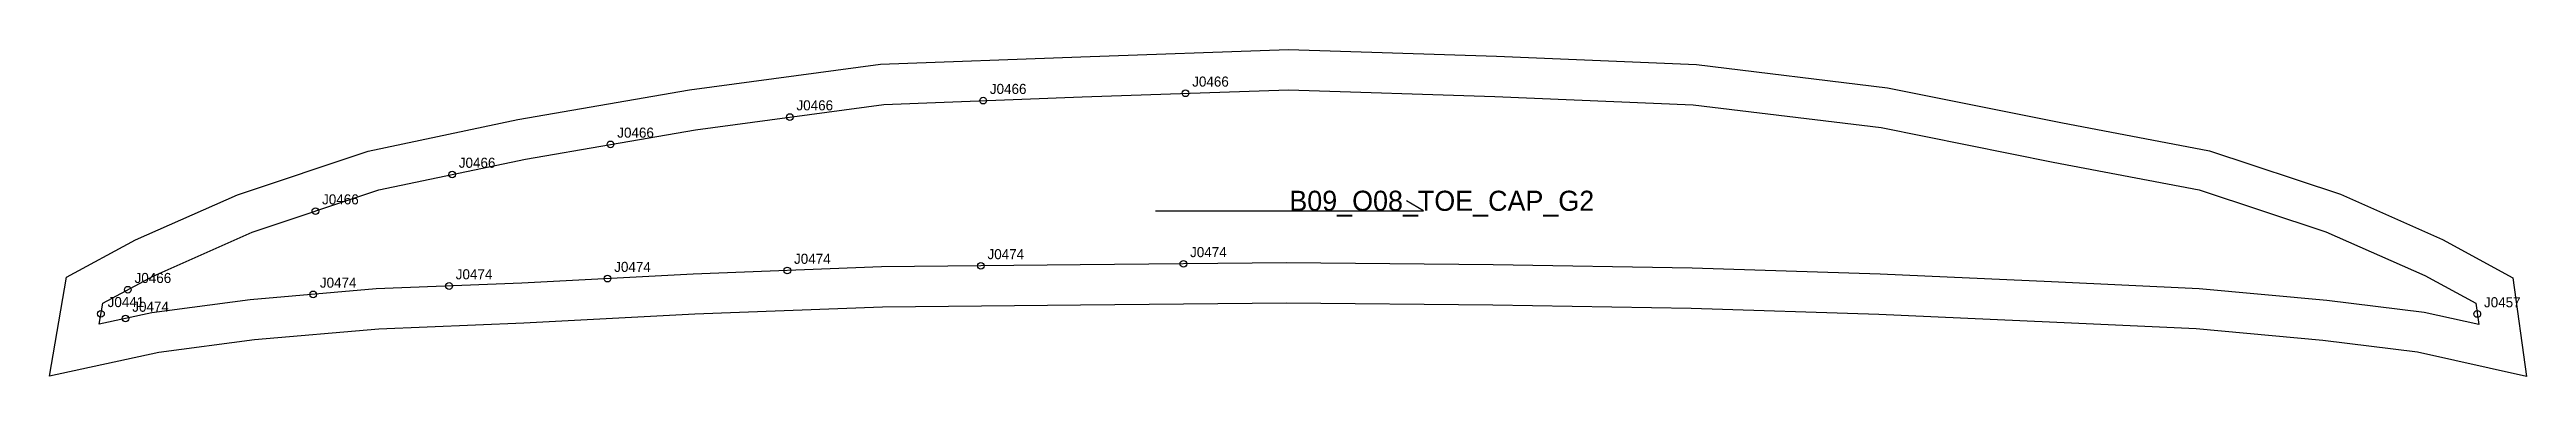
# Model space of a CAD drawing. Header units: millimetres. Extents: x -16 to 723, y -22 to 76.
import ezdxf

# ---------------------------------------------------------------- set-up
doc = ezdxf.new("R2010")
doc.units = ezdxf.units.MM
for name, color, linetype in [('CUT', 1, 'Continuous'), ('GRAIN', 3, 'Continuous'), ('LABEL', 7, 'Continuous'), ('NOTCH', 2, 'Continuous'), ('SEW', 5, 'Continuous')]:
    doc.layers.add(name, color=color, linetype=linetype)

msp = doc.modelspace()

# ---------------------------------------------------------------- linework, layer by layer
at = {"layer": 'CUT'}
msp.add_lwpolyline([(-10.85, 7.78), (9.75, 18.91), (40.24, 32.41), (79.22, 45.45), (123.94, 54.86), (175.13, 63.69), (232.16, 71.34), (291.96, 73.62), (353.96, 75.75), (415.98, 73.75), (475.72, 71.26), (532.72, 64.36), (584.46, 53.93), (628.77, 45.48), (667.88, 32.59), (698.37, 19.07), (719.38, 7.64), (723.42, -21.83), (690.87, -14.58), (662.61, -11.1), (624.88, -7.66), (581.1, -5.62), (530.08, -3.3), (474.08, -1.54), (414.88, -0.56), (353.36, 0.07), (291.86, -0.51), (232.74, -1.13), (176.77, -3.27), (125.66, -5.96), (82.39, -7.67), (45.32, -10.9), (16.77, -14.63), (-15.87, -21.77), (-10.85, 7.78)], close=True, dxfattribs=at)
at = {"layer": 'GRAIN'}
for p, q in [((394.18, 27.61), (389.18, 30.61)), ((314.18, 27.61), (394.18, 27.61))]:
    msp.add_line(p, q, dxfattribs=at)
at = {"layer": 'NOTCH'}
for centre in [(262.79, 60.5), (323.18, 62.69), (205.07, 55.6), (151.58, 47.45), (104.28, 38.46), (63.48, 27.53), (150.67, 7.37), (204.34, 9.79), (262.09, 11.18), (322.55, 11.78), (7.52, 4.07), (62.82, 2.67), (103.37, 5.17), (-0.53, -3.12), (6.82, -4.52), (708.75, -3.18)]:
    msp.add_circle(centre, 1, dxfattribs=at)
at = {"layer": 'SEW'}
msp.add_lwpolyline([(0, 0), (15.04, 8.13), (44.59, 21.2), (82.37, 33.85), (126.2, 43.07), (176.95, 51.82), (233.19, 59.37), (292.39, 61.63), (353.97, 63.75), (415.54, 61.76), (474.75, 59.29), (530.81, 52.5), (582.15, 42.15), (625.76, 33.84), (663.56, 21.38), (693.06, 8.3), (708.32, 0), (709.19, -6.37), (692.92, -2.74), (663.89, 0.83), (625.71, 4.31), (581.65, 6.37), (530.54, 8.7), (474.37, 10.45), (415.04, 11.44), (353.36, 12.07), (291.73, 11.49), (232.45, 10.86), (176.23, 8.72), (125.11, 6.03), (81.63, 4.31), (44.02, 1.03), (14.7, -2.8), (-1.06, -6.25)], close=True, dxfattribs=at)

# ---------------------------------------------------------------- texts
at = {"layer": 'LABEL'}
for s, height, p in [('J0466', 3, (325.18, 64.69)), ('J0466', 3, (207.07, 57.6)), ('J0466', 3, (264.79, 62.5)), ('J0466', 3, (153.58, 49.45)), ('J0466', 3, (106.28, 40.46)), ('J0466', 3, (65.48, 29.53)), ('B09_O08_TOE_CAP_G2', 6, (354.18, 27.61)), ('J0474', 3, (206.34, 11.79)), ('J0474', 3, (264.09, 13.18)), ('J0474', 3, (324.55, 13.78)), ('J0466', 3, (9.52, 6.07)), ('J0474', 3, (64.82, 4.67)), ('J0474', 3, (105.37, 7.17)), ('J0474', 3, (152.67, 9.37)), ('J0441', 3, (1.47, -1.12)), ('J0474', 3, (8.82, -2.52)), ('J0457', 3, (710.75, -1.18))]:
    msp.add_text(s, height=height, dxfattribs=at).set_placement(p)

doc.saveas('drawing.dxf')
